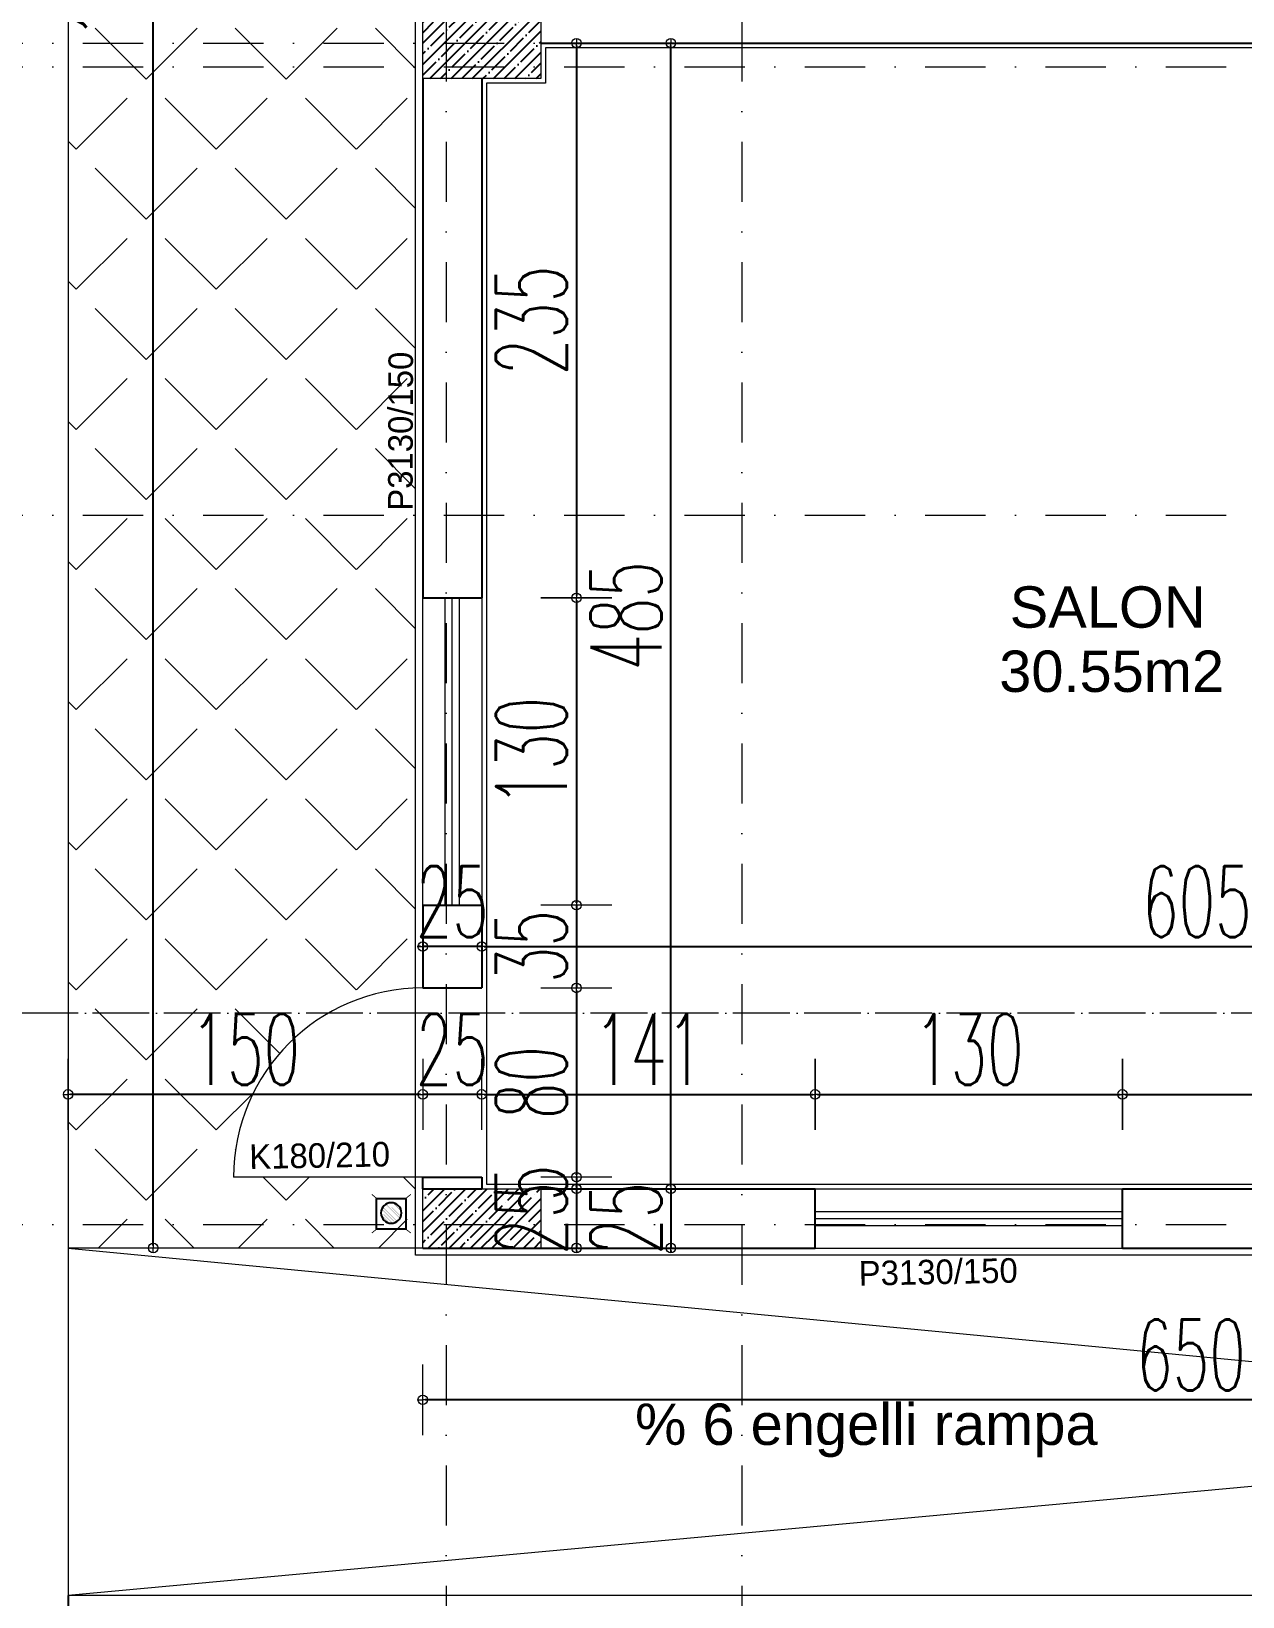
# Model space of a CAD drawing. Header units: millimetres. Extents: x -16104 to 67872, y -88009 to 12107.
# Drawn here: x 7224 to 7736, y -6717 to -6055 of the extents above; entities that cross this region are included whole.
import ezdxf

# ---------------------------------------------------------------- set-up
doc = ezdxf.new("R2010")
doc.units = ezdxf.units.MM
for name, pattern in [('ACAD_ISO04W100', [30, 24, -3, 0, -3]), ('ACAD_ISO07W100', [3, 0, -3]), ('DASHDOTX2', [50.8, 25.4, -12.7, 0, -12.7])]:
    doc.linetypes.add(name, pattern=pattern)
doc.layers.get('0').update_dxf_attribs({"color": 241})
for name, color, linetype, lineweight in [('AKS', 1, 'ACAD_ISO07W100', 5), ('akslar', 144, 'Continuous', 20), ('balkon', 6, 'Continuous', 5), ('duvar', 123, 'Continuous', 25), ('emsal&kolon', 1, 'Continuous', 5), ('kapı', 3, 'Continuous', 5), ('OLCU', 54, 'Continuous', 13), ('pencere', 5, 'Continuous', 5), ('POZ', 36, 'Continuous', 18), ('SıVA', 40, 'Continuous', 9), ('ÖLÇÜ', 252, 'Continuous', 20)]:
    doc.layers.add(name, color=color, linetype=linetype, lineweight=lineweight)
doc.styles.add('DIM', font='Txttw.shx', dxfattribs={"width": 0.6})
doc.styles.add('M2', font='stylu.ttf', dxfattribs={"height": 10})
doc.dimstyles.new('50', dxfattribs={"dimscale": 0, "dimtxt": 30, "dimasz": 1, "dimexe": 0, "dimexo": 2, "dimgap": 4, "dimtad": 1, "dimdec": 0, "dimzin": 0, "dimdsep": 46, "dimtxsty": 'DIM', "dimblk1": 'DOT', "dimblk2": 'DOT', "dimsah": 1, "dimcen": 1.5, "dimdle": 3, "dimse1": 1, "dimse2": 1, "dimclrd": 256, "dimclre": 9, "dimclrt": 256, "dimadec": 0, "dimazin": 0, "dimtfac": 0.24, "dimtdec": 0, "dimtix": 1, "dimtmove": 2, "dimatfit": 3, "dimldrblk": 'DOT', "dimfxl": 0, "dimtolj": 1, "dimtzin": 15, "dimarcsym": 0})
pattern_1 = [(45, (-4e-12, -17059.605), (-4.490128, 4.490128), []), (45, (4.49, -17059.605), (-4.490128, 4.490128), [7.9375, -1.5875, 0, -1.5875])]

# ---------------------------------------------------------------- blocks, each defined once
blk = doc.blocks.new('DOT')
for p, q in [((0, 15), (0, -15)), ((-2, 0), (0, 0)), ((2, 0), (0, 0))]:
    blk.add_line(p, q)
blk.add_circle((0, 0), 2)
blk = doc.blocks.new('*D8282')
at = {"layer": 'Defpoints', "color": 0, "transparency": 16777216}
for p in [(7414.6, -6059.88), (7414.6, -6294.56), (7454.6, -6294.56)]:
    blk.add_point(p, dxfattribs=at)
at = {"layer": 'OLCU', "lineweight": -2, "transparency": 16777216}
blk.add_line((7454.6, -6060.88), (7454.6, -6293.56), dxfattribs=at)
for p, rotation in [((7454.6, -6059.88), 90), ((7454.6, -6294.56), 270)]:
    blk.add_blockref('DOT', p, dxfattribs=dict(at, rotation=rotation))
at = {"layer": 'OLCU', "transparency": 16777216, "insert": (7435.6, -6177.22), "char_height": 30, "attachment_point": 5, "rotation": 90, "style": 'DIM'}
blk.add_mtext('\\A1;235', dxfattribs=at)
blk = doc.blocks.new('*D8283')
at = {"layer": 'Defpoints', "color": 0, "transparency": 16777216}
for p in [(7414.6, -6294.56), (7414.6, -6424.56), (7454.6, -6424.56)]:
    blk.add_point(p, dxfattribs=at)
at = {"layer": 'OLCU', "lineweight": -2, "transparency": 16777216}
blk.add_line((7454.6, -6295.56), (7454.6, -6423.56), dxfattribs=at)
for p, rotation in [((7454.6, -6294.56), 90), ((7454.6, -6424.56), 270)]:
    blk.add_blockref('DOT', p, dxfattribs=dict(at, rotation=rotation))
at = {"layer": 'OLCU', "transparency": 16777216, "insert": (7435.6, -6359.56), "char_height": 30, "attachment_point": 5, "rotation": 90, "style": 'DIM'}
blk.add_mtext('\\A1;130', dxfattribs=at)
blk = doc.blocks.new('*D8284')
at = {"layer": 'Defpoints', "color": 0, "transparency": 16777216}
for p in [(7414.6, -6424.56), (7414.6, -6459.56), (7454.6, -6459.56)]:
    blk.add_point(p, dxfattribs=at)
at = {"layer": 'OLCU', "lineweight": -2, "transparency": 16777216}
for p, q in [((7454.6, -6423.56), (7454.6, -6422.56)), ((7454.6, -6424.56), (7454.6, -6459.56)), ((7454.6, -6460.56), (7454.6, -6461.56))]:
    blk.add_line(p, q, dxfattribs=at)
for p, rotation in [((7454.6, -6424.56), 270), ((7454.6, -6459.56), 90)]:
    blk.add_blockref('DOT', p, dxfattribs=dict(at, rotation=rotation))
at = {"layer": 'OLCU', "transparency": 16777216, "insert": (7435.6, -6442.06), "char_height": 30, "attachment_point": 5, "rotation": 90, "style": 'DIM'}
blk.add_mtext('\\A1;35', dxfattribs=at)
blk = doc.blocks.new('*D8285')
at = {"layer": 'Defpoints', "color": 0, "transparency": 16777216}
for p in [(7414.6, -6459.56), (7414.6, -6539.56), (7454.6, -6539.56)]:
    blk.add_point(p, dxfattribs=at)
at = {"layer": 'OLCU', "lineweight": -2, "transparency": 16777216}
blk.add_line((7454.6, -6460.56), (7454.6, -6538.56), dxfattribs=at)
for p, rotation in [((7454.6, -6459.56), 90), ((7454.6, -6539.56), 270)]:
    blk.add_blockref('DOT', p, dxfattribs=dict(at, rotation=rotation))
at = {"layer": 'OLCU', "transparency": 16777216, "insert": (7435.6, -6499.56), "char_height": 30, "attachment_point": 5, "rotation": 90, "style": 'DIM'}
blk.add_mtext('\\A1;80', dxfattribs=at)
blk = doc.blocks.new('*D8286')
at = {"layer": 'Defpoints', "color": 0, "transparency": 16777216}
for p in [(7454.6, -6544.56), (7454.6, -6569.56), (7454.6, -6569.56)]:
    blk.add_point(p, dxfattribs=at)
at = {"layer": 'OLCU', "lineweight": -2, "transparency": 16777216}
for p, q in [((7454.6, -6543.56), (7454.6, -6542.56)), ((7454.6, -6544.56), (7454.6, -6569.56)), ((7454.6, -6570.56), (7454.6, -6571.56))]:
    blk.add_line(p, q, dxfattribs=at)
for p, rotation in [((7454.6, -6544.56), 270), ((7454.6, -6569.56), 90)]:
    blk.add_blockref('DOT', p, dxfattribs=dict(at, rotation=rotation))
at = {"layer": 'OLCU', "transparency": 16777216, "insert": (7435.6, -6557.06), "char_height": 30, "attachment_point": 5, "rotation": 90, "style": 'DIM'}
blk.add_mtext('\\A1;25', dxfattribs=at)
blk = doc.blocks.new('*D8067')
at = {"layer": 'Defpoints', "color": 0, "transparency": 16777216}
for p in [(7494.6, -6059.87), (7494.6, -6059.87), (7494.6, -6544.56)]:
    blk.add_point(p, dxfattribs=at)
at = {"layer": 'OLCU', "lineweight": -2, "transparency": 16777216}
blk.add_line((7494.6, -6543.56), (7494.6, -6060.87), dxfattribs=at)
for p, rotation in [((7494.6, -6059.87), 90), ((7494.6, -6544.56), 270)]:
    blk.add_blockref('DOT', p, dxfattribs=dict(at, rotation=rotation))
at = {"layer": 'OLCU', "transparency": 16777216, "insert": (7475.6, -6302.22), "char_height": 30, "attachment_point": 5, "rotation": 90, "style": 'DIM'}
blk.add_mtext('\\A1;485', dxfattribs=at)
blk = doc.blocks.new('*D8217')
at = {"layer": 'Defpoints', "color": 0, "transparency": 16777216}
for p in [(7389.6, -6504.56), (7389.6, -6504.56), (7414.6, -6504.56)]:
    blk.add_point(p, dxfattribs=at)
at = {"layer": 'OLCU', "lineweight": -2, "transparency": 16777216}
for p, q in [((7388.6, -6504.56), (7387.6, -6504.56)), ((7414.6, -6504.56), (7389.6, -6504.56)), ((7415.6, -6504.56), (7416.6, -6504.56))]:
    blk.add_line(p, q, dxfattribs=at)
blk.add_blockref('DOT', (7389.6, -6504.56), dxfattribs=at)
at = {"layer": 'OLCU', "lineweight": -2, "transparency": 16777216, "rotation": 180}
blk.add_blockref('DOT', (7414.6, -6504.56), dxfattribs=at)
at = {"layer": 'OLCU', "transparency": 16777216, "insert": (7402.1, -6485.56), "char_height": 30, "attachment_point": 5, "style": 'DIM'}
blk.add_mtext('\\A1;25', dxfattribs=at)
blk = doc.blocks.new('*D8218')
at = {"layer": 'Defpoints', "color": 0, "transparency": 16777216}
for p in [(7555.6, -6504.56), (7414.6, -6544.56), (7555.6, -6544.56)]:
    blk.add_point(p, dxfattribs=at)
at = {"layer": 'OLCU', "lineweight": -2, "transparency": 16777216}
blk.add_line((7415.6, -6504.56), (7554.6, -6504.56), dxfattribs=at)
at = {"layer": 'OLCU', "lineweight": -2, "transparency": 16777216, "rotation": 180}
blk.add_blockref('DOT', (7414.6, -6504.56), dxfattribs=at)
at = {"layer": 'OLCU', "lineweight": -2, "transparency": 16777216}
blk.add_blockref('DOT', (7555.6, -6504.56), dxfattribs=at)
at = {"layer": 'OLCU', "transparency": 16777216, "insert": (7485.1, -6485.56), "char_height": 30, "attachment_point": 5, "style": 'DIM'}
blk.add_mtext('\\A1;141', dxfattribs=at)
blk = doc.blocks.new('*D8219')
at = {"layer": 'Defpoints', "color": 0, "transparency": 16777216}
for p in [(7685.6, -6504.56), (7555.6, -6544.56), (7685.6, -6544.56)]:
    blk.add_point(p, dxfattribs=at)
at = {"layer": 'OLCU', "lineweight": -2, "transparency": 16777216}
blk.add_line((7556.6, -6504.56), (7684.6, -6504.56), dxfattribs=at)
at = {"layer": 'OLCU', "lineweight": -2, "transparency": 16777216, "rotation": 180}
blk.add_blockref('DOT', (7555.6, -6504.56), dxfattribs=at)
at = {"layer": 'OLCU', "lineweight": -2, "transparency": 16777216}
blk.add_blockref('DOT', (7685.6, -6504.56), dxfattribs=at)
at = {"layer": 'OLCU', "transparency": 16777216, "insert": (7620.6, -6485.56), "char_height": 30, "attachment_point": 5, "style": 'DIM'}
blk.add_mtext('\\A1;130', dxfattribs=at)
blk = doc.blocks.new('*D8220')
at = {"layer": 'Defpoints', "color": 0, "transparency": 16777216}
for p in [(7685.6, -6504.56), (8019.6, -6504.56), (8019.6, -6504.56)]:
    blk.add_point(p, dxfattribs=at)
at = {"layer": 'OLCU', "lineweight": -2, "transparency": 16777216}
blk.add_line((7686.6, -6504.56), (8018.6, -6504.56), dxfattribs=at)
at = {"layer": 'OLCU', "lineweight": -2, "transparency": 16777216, "rotation": 180}
blk.add_blockref('DOT', (7685.6, -6504.56), dxfattribs=at)
at = {"layer": 'OLCU', "lineweight": -2, "transparency": 16777216}
blk.add_blockref('DOT', (8019.6, -6504.56), dxfattribs=at)
at = {"layer": 'OLCU', "transparency": 16777216, "insert": (7852.6, -6485.56), "char_height": 30, "attachment_point": 5, "style": 'DIM'}
blk.add_mtext('\\A1;334', dxfattribs=at)
blk = doc.blocks.new('*D8321')
at = {"layer": 'Defpoints', "color": 0, "transparency": 16777216}
for p in [(7414.6, -6442.06), (8019.6, -6442.06), (8019.6, -6442.06)]:
    blk.add_point(p, dxfattribs=at)
at = {"layer": 'OLCU', "lineweight": -2, "transparency": 16777216}
blk.add_line((7415.6, -6442.06), (8018.6, -6442.06), dxfattribs=at)
at = {"layer": 'OLCU', "lineweight": -2, "transparency": 16777216, "rotation": 180}
blk.add_blockref('DOT', (7414.6, -6442.06), dxfattribs=at)
at = {"layer": 'OLCU', "lineweight": -2, "transparency": 16777216}
blk.add_blockref('DOT', (8019.6, -6442.06), dxfattribs=at)
at = {"layer": 'OLCU', "transparency": 16777216, "insert": (7717.1, -6423.06), "char_height": 30, "attachment_point": 5, "style": 'DIM'}
blk.add_mtext('\\A1;605', dxfattribs=at)
blk = doc.blocks.new('*D8224')
at = {"layer": 'Defpoints', "color": 0, "transparency": 16777216}
for p in [(7389.6, -6442.06), (7389.6, -6442.06), (7414.6, -6442.06)]:
    blk.add_point(p, dxfattribs=at)
at = {"layer": 'OLCU', "lineweight": -2, "transparency": 16777216}
for p, q in [((7388.6, -6442.06), (7387.6, -6442.06)), ((7414.6, -6442.06), (7389.6, -6442.06)), ((7415.6, -6442.06), (7416.6, -6442.06))]:
    blk.add_line(p, q, dxfattribs=at)
blk.add_blockref('DOT', (7389.6, -6442.06), dxfattribs=at)
at = {"layer": 'OLCU', "lineweight": -2, "transparency": 16777216, "rotation": 180}
blk.add_blockref('DOT', (7414.6, -6442.06), dxfattribs=at)
at = {"layer": 'OLCU', "transparency": 16777216, "insert": (7402.1, -6423.06), "char_height": 30, "attachment_point": 5, "style": 'DIM'}
blk.add_mtext('\\A1;25', dxfattribs=at)
blk = doc.blocks.new('*D8225')
at = {"layer": 'Defpoints', "color": 0, "transparency": 16777216}
for p in [(7239.6, -6504.56), (7239.6, -6504.56), (7389.6, -6504.56)]:
    blk.add_point(p, dxfattribs=at)
at = {"layer": 'OLCU', "lineweight": -2, "transparency": 16777216}
blk.add_line((7388.6, -6504.56), (7240.6, -6504.56), dxfattribs=at)
for p, rotation in [((7239.6, -6504.56), 179.9999999999972), ((7389.6, -6504.56), 359.9999999999973)]:
    blk.add_blockref('DOT', p, dxfattribs=dict(at, rotation=rotation))
at = {"layer": 'OLCU', "transparency": 16777216, "insert": (7314.6, -6485.56), "char_height": 30, "attachment_point": 5, "style": 'DIM'}
blk.add_mtext('\\A1;150', dxfattribs=at)
blk = doc.blocks.new('*D8323')
at = {"layer": 'Defpoints', "color": 0, "transparency": 16777216}
for p in [(7239.6, -5484.56), (7275.64, -5484.56), (7239.6, -6569.56)]:
    blk.add_point(p, dxfattribs=at)
at = {"layer": 'OLCU', "lineweight": -2, "transparency": 16777216}
blk.add_line((7275.64, -6568.56), (7275.64, -5485.56), dxfattribs=at)
for p, rotation in [((7275.64, -5484.56), 90), ((7275.64, -6569.56), 270)]:
    blk.add_blockref('DOT', p, dxfattribs=dict(at, rotation=rotation))
at = {"layer": 'OLCU', "transparency": 16777216, "insert": (7256.64, -6027.06), "char_height": 30, "attachment_point": 5, "rotation": 90, "style": 'DIM'}
blk.add_mtext('\\A1;1085', dxfattribs=at)
blk = doc.blocks.new('*D8331')
at = {"layer": 'Defpoints', "color": 0, "transparency": 16777216}
for p in [(7454.6, -6539.56), (7454.6, -6544.56), (7454.6, -6544.56)]:
    blk.add_point(p, dxfattribs=at)
at = {"layer": 'OLCU', "lineweight": -2, "transparency": 16777216}
for p, q in [((7454.6, -6538.56), (7454.6, -6537.56)), ((7454.6, -6539.56), (7454.6, -6544.56)), ((7454.6, -6545.56), (7454.6, -6546.56))]:
    blk.add_line(p, q, dxfattribs=at)
for p, rotation in [((7454.6, -6539.56), 270), ((7454.6, -6544.56), 90)]:
    blk.add_blockref('DOT', p, dxfattribs=dict(at, rotation=rotation))
at = {"layer": 'OLCU', "transparency": 16777216, "insert": (7435.6, -6542.06), "char_height": 30, "attachment_point": 5, "rotation": 90, "style": 'DIM'}
blk.add_mtext('\\A1;5', dxfattribs=at)
blk = doc.blocks.new('A$C412C2498')
at = {"color": 5, "const_width": 0.6}
for points in [[(3.6, 24.3), (0.2, 27)], [(23.8, 24.3), (27.3, 27)], [(3.6, 3), (0.2, 0.2)], [(23.8, 3), (27.3, 0.2)]]:
    blk.add_lwpolyline(points, dxfattribs=at)
at = {"color": 5}
blk.add_lwpolyline([(23.8, 24.3), (3.6, 24.3), (3.6, 3), (23.8, 3)], close=True, dxfattribs=at)
at = {"const_width": 0.1}
for points in [[(6.7, 12.2), (14.6, 20.2)], [(6.8, 14.5), (12.4, 20.1)], [(7.1, 10.4), (16.4, 19.7)], [(7.9, 9.1), (17.8, 19)], [(8.8, 8), (18.9, 18.1)], [(10, 7.1), (19.8, 16.9)], [(11.3, 6.4), (20.4, 15.6)], [(13, 6), (20.8, 13.8)], [(14.8, 6.1), (20.8, 12.1)], [(17.4, 7), (19.8, 9.4)]]:
    blk.add_lwpolyline(points, dxfattribs=at)
blk.add_circle((13.7, 13.1), 7.12)
blk = doc.blocks.new('A$C5E2C1EC0')
at = {"xscale": 0.6105719971092185, "yscale": 0.6105719971092185, "zscale": 0.6105719971092185}
blk.add_blockref('A$C412C2498', (0, 0), dxfattribs=at)
blk = doc.blocks.new('*D8247')
at = {"layer": 'Defpoints', "color": 0, "transparency": 16777216}
for p in [(7389.6, -6633.77), (7389.6, -6633.77), (8039.6, -6637.06)]:
    blk.add_point(p, dxfattribs=at)
at = {"layer": 'OLCU', "lineweight": -2, "transparency": 16777216}
blk.add_line((8038.6, -6633.77), (7390.6, -6633.77), dxfattribs=at)
at = {"layer": 'OLCU', "lineweight": -2, "transparency": 16777216, "rotation": 180}
blk.add_blockref('DOT', (7389.6, -6633.77), dxfattribs=at)
at = {"layer": 'OLCU', "lineweight": -2, "transparency": 16777216}
blk.add_blockref('DOT', (8039.6, -6633.77), dxfattribs=at)
at = {"layer": 'OLCU', "transparency": 16777216, "insert": (7714.6, -6614.77), "char_height": 30, "attachment_point": 5, "style": 'DIM'}
blk.add_mtext('\\A1;650', dxfattribs=at)
blk = doc.blocks.new('*D8254')
at = {"layer": 'Defpoints', "color": 0, "transparency": 16777216}
for p in [(7494.6, -6544.56), (7494.6, -6569.56), (7494.6, -6569.56)]:
    blk.add_point(p, dxfattribs=at)
at = {"layer": 'OLCU', "lineweight": -2, "transparency": 16777216}
for p, q in [((7494.6, -6543.56), (7494.6, -6542.56)), ((7494.6, -6544.56), (7494.6, -6569.56)), ((7494.6, -6570.56), (7494.6, -6571.56))]:
    blk.add_line(p, q, dxfattribs=at)
for p, rotation in [((7494.6, -6544.56), 270), ((7494.6, -6569.56), 90)]:
    blk.add_blockref('DOT', p, dxfattribs=dict(at, rotation=rotation))
at = {"layer": 'OLCU', "transparency": 16777216, "insert": (7475.6, -6557.06), "char_height": 30, "attachment_point": 5, "rotation": 90, "style": 'DIM'}
blk.add_mtext('\\A1;25', dxfattribs=at)

msp = doc.modelspace()

# ---------------------------------------------------------------- hatches: boundary and pattern name
h = msp.add_hatch()
h.set_pattern_fill('ANSI35,_O', color=256)
h.set_pattern_definition(pattern_1)
h.paths.add_polyline_path([(7399.58, -6049.87), (7389.6, -6049.87), (7389.6, -6059.87), (7399.58, -6059.87)])
h.paths.add_polyline_path([(7439.6, -6049.87), (7399.58, -6049.87), (7399.58, -6059.87), (7439.6, -6059.87)])
h.paths.add_polyline_path([(7399.58, -6069.87), (7389.6, -6069.87), (7389.6, -6074.87), (7399.58, -6074.87)])
h.paths.add_polyline_path([(7399.58, -6059.87), (7389.6, -6059.87), (7389.6, -6069.87), (7399.58, -6069.87)])
h.paths.add_polyline_path([(7439.6, -6059.87), (7399.58, -6059.87), (7399.58, -6069.87), (7439.6, -6069.87)])
h.paths.add_polyline_path([(7439.6, -6069.87), (7399.58, -6069.87), (7399.58, -6074.87), (7439.6, -6074.87)])
h = msp.add_hatch()
h.set_pattern_fill('ANSI35,_O', color=256)
h.set_pattern_definition(pattern_1)
h.paths.add_polyline_path([(7399.58, -6544.56), (7389.6, -6544.56), (7389.6, -6559.56), (7399.58, -6559.56)])
h.paths.add_polyline_path([(7439.6, -6544.56), (7399.58, -6544.56), (7399.58, -6559.56), (7439.6, -6559.56)])
h.paths.add_polyline_path([(7399.58, -6559.56), (7389.6, -6559.56), (7389.6, -6569.56), (7399.58, -6569.56)])
h.paths.add_polyline_path([(7439.6, -6559.56), (7399.58, -6559.56), (7399.58, -6569.56), (7439.6, -6569.56)])
h.paths.add_polyline_path([(7413.1, -6579.13), (7413.1, -6534.99), (7458.1, -6534.99), (7458.1, -6579.13)], flags=9)
h.paths.add_polyline_path([(7413.1, -6555.56), (7413.1, -6528.56), (7458.1, -6528.56), (7458.1, -6555.56)], flags=9)
at = {"layer": 'ÖLÇÜ'}
h = msp.add_hatch(dxfattribs=at)
h.set_pattern_fill('ANGLE,_O', color=256, scale=6, angle=45)
h.set_pattern_definition([(45, (-3603.393, 0), (-29.63485, 29.63485), [30.48, -11.43]), (135, (-3603.393, 0), (-29.63485, -29.63485), [30.48, -11.43])])
h.paths.add_polyline_path([(7849.6, -5484.56), (7524.6, -5484.56), (7524.6, -5631.56), (7534.67, -5631.56, -0.399638), (7594.6, -5574.56), (7594.6, -5631.56), (7849.6, -5631.56)])
h.paths.add_polyline_path([(7524.6, -5484.56), (7399.58, -5484.56), (7399.58, -5631.56), (7524.6, -5631.56)])
h.paths.add_polyline_path([(7399.58, -5484.56), (7239.6, -5484.56), (7239.6, -5644.57), (7386.6, -5644.57), (7386.6, -5631.56), (7399.58, -5631.56)])
h.paths.add_polyline_path([(7386.6, -5644.57), (7239.6, -5644.57), (7239.6, -5701.88), (7239.6, -6059.87), (7386.6, -6059.87)])
h.paths.add_polyline_path([(7386.6, -6059.87), (7239.6, -6059.87), (7239.6, -6099.87), (7386.6, -6099.87)])
h.paths.add_polyline_path([(7386.6, -6099.87), (7239.6, -6099.87), (7239.6, -6279.56), (7386.6, -6279.56)])
h.paths.add_polyline_path([(7386.6, -6279.56), (7239.6, -6279.56), (7239.6, -6470.24), (7349.66, -6470.24, -0.121877), (7386.6, -6459.62)])
h.paths.add_polyline_path([(7349.66, -6470.24), (7239.6, -6470.24), (7239.6, -6559.56), (7386.6, -6559.56), (7386.6, -6539.56), (7309.6, -6539.56, -0.268211)])
h.paths.add_polyline_path([(7386.6, -6559.56), (7239.6, -6559.56), (7239.6, -6569.56), (7386.6, -6569.56)])
h.paths.add_polyline_path([(7298.74, -5581.34), (7386.75, -5581.34), (7386.75, -5611.12), (7298.74, -5611.12)], flags=24)
h.paths.add_polyline_path([(7293.5, -5549.39), (7381.9, -5549.39), (7381.9, -5576.24), (7293.5, -5576.24)], flags=24)
h.paths.add_polyline_path([(7234.14, -6064.56), (7234.14, -5989.56), (7279.14, -5989.56), (7279.14, -6064.56)], flags=9)
h.paths.add_polyline_path([(7390.63, -5904.99), (7390.89, -5814.5), (7373.12, -5814.45), (7372.86, -5904.94)], flags=9)
h.paths.add_polyline_path([(7389.65, -6260.66), (7389.91, -6170.17), (7372.14, -6170.12), (7371.88, -6260.61)], flags=9)
h.paths.add_polyline_path([(7285.67, -6463.06), (7343.52, -6463.06), (7343.52, -6508.06), (7285.67, -6508.06)], flags=9)

# ---------------------------------------------------------------- linework, layer by layer
for p, q in [((7389.6, -6544.56), (7389.6, -6539.56)), ((7239.6, -6716.56), (7239.6, -6721.56))]:
    msp.add_line(p, q)
at = {"layer": 'AKS', "color": 1, "linetype": 'ACAD_ISO04W100'}
msp.add_line((9681.95, -6470.24), (7123.1, -6470.24), dxfattribs=at)
at = {"layer": 'akslar', "linetype": 'DASHDOTX2'}
for p, q in [((7399.58, -5134.56), (7399.58, -7944.06)), ((7399.58, -5134.56), (7399.58, -7944.06)), ((7524.6, -5134.56), (7524.6, -7944.06)), ((6889.6, -6059.87), (9939.6, -6059.87)), ((6889.6, -6069.87), (9939.6, -6069.87)), ((6889.6, -6259.56), (9939.6, -6259.56)), ((6889.6, -6559.56), (9939.6, -6559.56))]:
    msp.add_line(p, q, dxfattribs=at)
at = {"layer": 'balkon'}
for p in [(7239.6, -5701.88), (7389.6, -6569.56)]:
    msp.add_line(p, (7239.6, -6569.56), dxfattribs=at)
at = {"layer": 'duvar'}
for p, q in [((7439.6, -6059.87), (7924.6, -6059.87)), ((7389.6, -6074.87), (7389.6, -6294.56)), ((7414.6, -6074.87), (7414.6, -6294.56)), ((7389.6, -6294.56), (7414.6, -6294.56)), ((7389.6, -6424.56), (7389.6, -6459.56)), ((7389.6, -6424.56), (7414.6, -6424.56)), ((7414.6, -6424.56), (7414.6, -6459.56)), ((7389.6, -6459.56), (7414.6, -6459.56)), ((7389.6, -6539.56), (7414.6, -6539.56)), ((7414.6, -6539.56), (7414.6, -6544.56)), ((7389.6, -6544.56), (7414.6, -6544.56)), ((7439.6, -6544.56), (7555.6, -6544.56)), ((7555.6, -6569.56), (7555.6, -6544.56)), ((7685.6, -6544.56), (8014.6, -6544.56)), ((7685.6, -6569.56), (7685.6, -6544.56)), ((7389.6, -6569.56), (7555.6, -6569.56)), ((7685.6, -6569.56), (8014.6, -6569.56))]:
    msp.add_line(p, q, dxfattribs=at)
at = {"layer": 'emsal&kolon'}
for points in [[(7389.6, -6074.87), (7389.6, -6049.87), (7439.6, -6049.87), (7439.6, -6074.87), (7389.6, -6074.87)], [(7389.6, -6569.56), (7389.6, -6544.56), (7439.6, -6544.56), (7439.6, -6569.56), (7389.6, -6569.56)]]:
    msp.add_lwpolyline(points, dxfattribs=at)
at = {"layer": 'kapı'}
msp.add_line((7389.6, -6539.56), (7309.6, -6539.56), dxfattribs=at)
msp.add_arc((7389.6, -6539.56), 80, 90, 180, dxfattribs=at)
at = {"layer": 'pencere'}
for p, q in [((7389.6, -6424.56), (7389.6, -6294.56)), ((7399.1, -6424.56), (7399.1, -6294.56)), ((7402.1, -6424.56), (7402.1, -6294.56)), ((7405.1, -6424.56), (7405.1, -6294.56)), ((7414.6, -6294.56), (7414.6, -6424.56)), ((7555.6, -6544.56), (7685.6, -6544.56)), ((7555.6, -6554.06), (7685.6, -6554.06)), ((7555.6, -6557.06), (7685.6, -6557.06)), ((7555.6, -6560.06), (7685.6, -6560.06)), ((7555.6, -6569.56), (7685.6, -6569.56))]:
    msp.add_line(p, q, dxfattribs=at)
at = {"layer": 'SıVA'}
msp.add_lwpolyline([(7386.6, -5631.56), (9442.6, -5631.56), (9442.6, -6572.56), (8809.6, -6572.56), (8809.6, -7211.06), (8844.6, -7211.06), (8844.6, -7447.06), (8018.6, -7447.06), (8018.6, -6716.56), (8186.6, -6716.56), (8186.6, -6572.56), (7386.6, -6572.56)], close=True, dxfattribs=at)
msp.add_lwpolyline([(8017.6, -6247.56), (8017.6, -6061.87), (7924.6, -6061.87), (7441.6, -6061.87), (7441.6, -6076.87), (7416.6, -6076.87), (7416.6, -6459.56), (7416.6, -6542.56), (8012.6, -6542.56), (8012.6, -6517.56), (8017.6, -6517.56), (8017.6, -6301.56), (8012.6, -6301.56), (8012.6, -6247.56), (8017.6, -6247.56), (8017.6, -6247.56)], dxfattribs=at)
at = {"layer": 'ÖLÇÜ'}
for p, q in [((7239.6, -6569.56), (7239.6, -6716.56)), ((7239.6, -6569.56), (8021.6, -6644.56)), ((8021.6, -6644.56), (7239.6, -6716.56)), ((8018.6, -6716.56), (7239.6, -6716.56))]:
    msp.add_line(p, q, dxfattribs=at)

# ---------------------------------------------------------------- block references
at = {"ltscale": 50, "xscale": -1, "rotation": 180}
msp.add_blockref('A$C5E2C1EC0', (7367.93, -6546.74), dxfattribs=at)

# ---------------------------------------------------------------- texts
at = {"layer": 'emsal&kolon', "char_height": 17.5, "width": 1076.8413}
for s, insert, attachment_point in [('{\\fArial|b0|i0|c162|p34;SALON}', (7720.77, -6307.41), 9), ('{\\fArial|b0|i0|c162|p34;30.55m2}', (7633.46, -6334.58), 7), ('{\\fArial|b0|i0|c162|p34;% 6 engelli rampa}', (7479.41, -6658.13), 7)]:
    msp.add_mtext(s, dxfattribs=dict(at, insert=insert, attachment_point=attachment_point))
at = {"layer": 'POZ', "style": 'M2', "flags": 4}
for tag, p, rotation in [('P3130/150', (7385.33, -6257.69), 89.83596), ('K180/210', (7316.34, -6536.19), 1.13919), ('P3130/150', (7574.13, -6585.52), 1.13919)]:
    msp.add_attdef(tag, p, 'K1 80/210', height=10.4, rotation=rotation, dxfattribs=at)

# ---------------------------------------------------------------- dimensions: what is measured, and where the dimension line sits
at = {"layer": 'OLCU'}
for base, p1, p2, picture, middle in [((7275.64, -5484.56), (7239.6, -6569.56), (7239.6, -5484.56), '*D8323', (7256.64, -6027.06)), ((7454.6, -6424.56), (7414.6, -6294.56), (7414.6, -6424.56), '*D8283', (7435.6, -6359.56)), ((7454.6, -6459.56), (7414.6, -6424.56), (7414.6, -6459.56), '*D8284', (7435.6, -6442.06)), ((7454.6, -6539.56), (7414.6, -6459.56), (7414.6, -6539.56), '*D8285', (7435.6, -6499.56)), ((7454.6, -6544.56), (7454.6, -6539.56), (7454.6, -6544.56), '*D8331', (7435.6, -6542.06)), ((7454.6, -6569.56), (7454.6, -6544.56), (7454.6, -6569.56), '*D8286', (7435.6, -6557.06)), ((7494.6, -6569.56), (7494.6, -6544.56), (7494.6, -6569.56), '*D8254', (7475.6, -6557.06))]:
    dim = msp.add_linear_dim(base=base, p1=p1, p2=p2, angle=90, dimstyle='50', override={"dimscale": 1}, dxfattribs=at)
    dim.commit()
    dim.dimension.update_dxf_attribs({"geometry": picture, "text_midpoint": middle})
for base, p1, p2, text, picture, middle in [((7454.6, -6294.56), (7414.6, -6059.88), (7414.6, -6294.56), '235', '*D8282', (7435.6, -6177.22)), ((7494.6, -6059.87), (7494.6, -6544.56), (7494.6, -6059.87), '485', '*D8067', (7475.6, -6302.22))]:
    dim = msp.add_linear_dim(base=base, p1=p1, p2=p2, angle=90, text=text, dimstyle='50', override={"dimscale": 1}, dxfattribs=at)
    dim.commit()
    dim.dimension.update_dxf_attribs({"geometry": picture, "text_midpoint": middle})
for base, p1, p2, picture, middle in [((7389.6, -6442.06), (7414.6, -6442.06), (7389.6, -6442.06), '*D8224', (7402.1, -6423.06)), ((8019.6, -6442.06), (7414.6, -6442.06), (8019.6, -6442.06), '*D8321', (7717.1, -6423.06)), ((7389.6, -6504.56), (7414.6, -6504.56), (7389.6, -6504.56), '*D8217', (7402.1, -6485.56)), ((7555.6, -6504.56), (7414.6, -6544.56), (7555.6, -6544.56), '*D8218', (7485.1, -6485.56)), ((7685.6, -6504.56), (7555.6, -6544.56), (7685.6, -6544.56), '*D8219', (7620.6, -6485.56)), ((8019.6, -6504.56), (7685.6, -6504.56), (8019.6, -6504.56), '*D8220', (7852.6, -6485.56)), ((7389.6, -6633.77), (8039.6, -6637.06), (7389.6, -6633.77), '*D8247', (7714.6, -6614.77))]:
    dim = msp.add_linear_dim(base=base, p1=p1, p2=p2, dimstyle='50', override={"dimscale": 1}, dxfattribs=at)
    dim.commit()
    dim.dimension.update_dxf_attribs({"geometry": picture, "text_midpoint": middle})
dim = msp.add_aligned_dim(p1=(7389.6, -6504.56), p2=(7239.6, -6504.56), distance=0, dimstyle='50', override={"dimscale": 1}, dxfattribs=at)
dim.commit()
dim.dimension.update_dxf_attribs({"geometry": '*D8225', "text_midpoint": (7314.6, -6485.56)})

doc.saveas('drawing.dxf')
